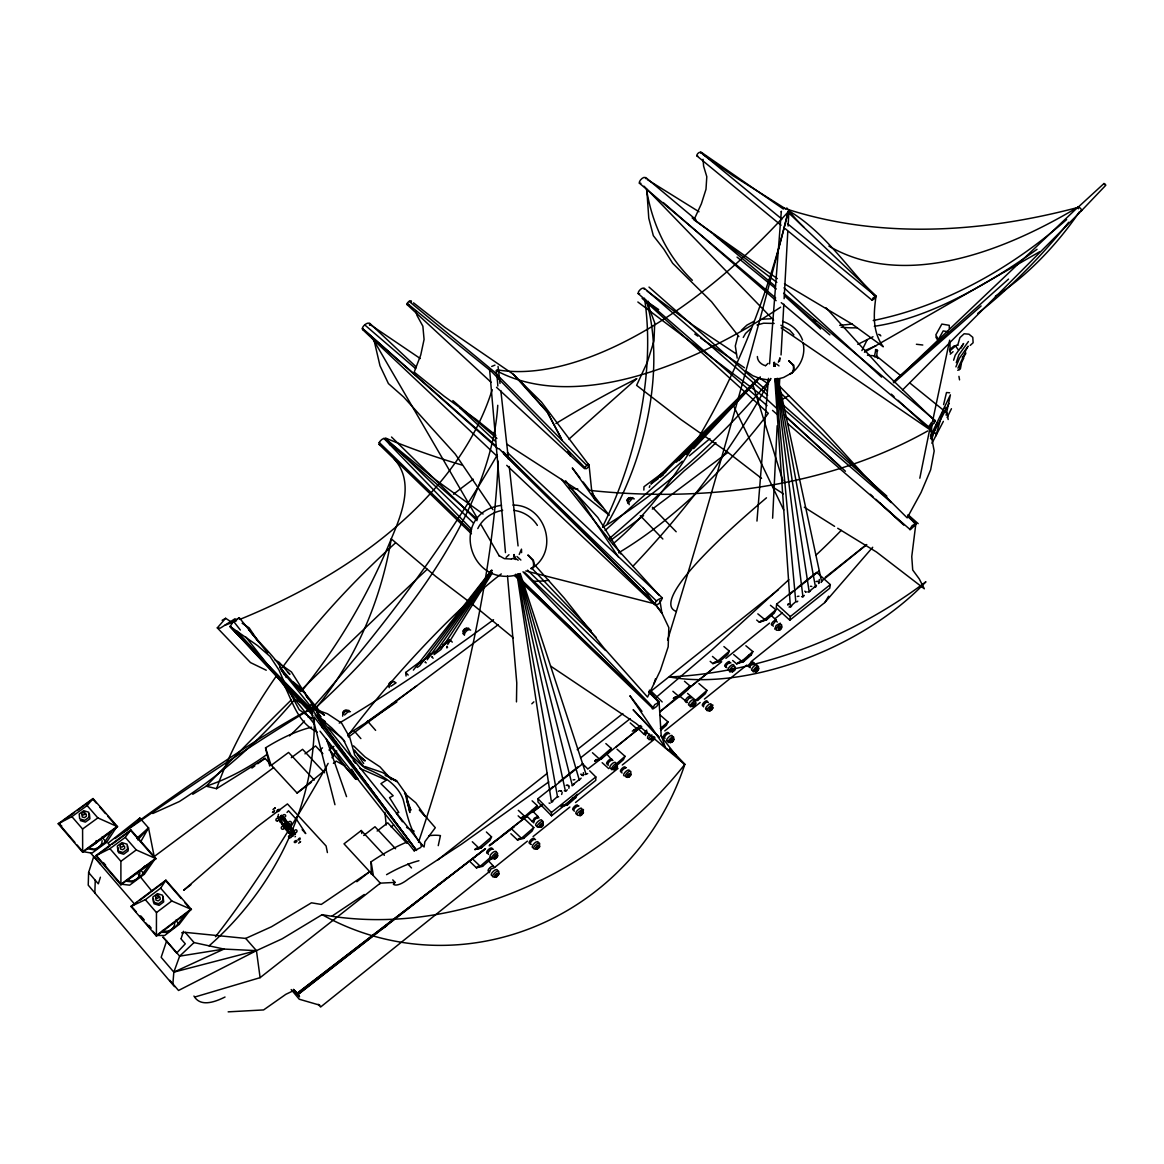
<?xml version="1.0" encoding="UTF-8"?>
<svg xmlns="http://www.w3.org/2000/svg" width="1164" height="1164" viewBox="0 0 1164 1164"><rect width="100%" height="100%" fill="white"/><g stroke="black" fill="none" stroke-linecap="round" stroke-linejoin="round"><path stroke-width="1.5" d="M156.398 936.089L156.471 912.561L145.34 899.685L130.935 906.436L156.398 936.089L191.42 909.433L165.885 880.173L130.935 906.436M583.004 775.762L581.724 774.467M288.352 832.871L289.37 832.886M581.142 778.178L579.046 780.317M564.307 790.822L566.01 790.996M589.668 770.801L595.822 776.955L595.793 780.331L551.518 815.789L538.015 802.025L537.899 798.679L553.147 786.558M283.521 827.051L284.54 827.066M516.467 701.892L516.772 682.933L507.519 576.136M100.511 864.11L93.804 856.326L88.609 872.505L88.231 885.149L174.513 986.636M94.837 892.89L95.259 880.275M643.852 490.073L643.983 486.727L667.059 469.558M931.738 425.326L931.316 435.991L934.183 450.934L930.647 469.805L921.059 492.488L907.192 517.878L863.339 474.228L823.094 429.967L779.065 385.706M285.355 825.683L286.315 827.022L285.427 825.596M446.874 647.97L446.7 647.053M433.139 658.227L431.873 656.991M369.599 325.207C370.487 319.765 360.898 326.153 362.557 329.514L497.479 456.608M343.089 714.07L344.471 711.728L347.207 710.651M777.159 425.748L772.62 518.184M779.254 387.627L779.749 378.547M781.044 354.947L783.823 304.124M784.129 298.682L787.795 231.505M788.101 226.063L788.988 209.724M346.712 710.666C346.072 708.425 341.43 712.383 342.885 713.852M385.924 439.483C384.717 436.034 378.125 441.607 379.1 444.415L471.449 533.81M781.277 211.979L781.335 211.237L769.564 363.866M768.444 378.344L756.964 521.065M392.719 681.9L390.187 683.574L389.402 685.669M172.839 984.395L173.829 972.129L179.649 956.153L194.039 942.578L223.968 949.067L256.444 950.639L282.139 938.824L322.137 914.657A344.85 281.484 -37.6 0 0 684.81 764.384L670.042 748.758M395.28 682.628C394.363 679.005 387.03 685.305 389.242 687.648M779.618 361.218L779.996 357.799L778.367 362.222M469.208 629.331C468.947 626.101 464.465 629.957 463.679 631.426M793.222 590.948L776.664 604.087L776.199 607.724L789.818 620.194L829.743 588.257L830.339 584.604L816.677 572.339L797.369 587.66M789.818 620.194L790.312 616.571L830.339 584.604M805.808 592.054L804.79 591.137M282.081 818.176L282.998 818.016L282.255 818.001M497.595 870.396C496.824 866.962 488.574 874.819 492.023 875.706M317.728 715.22L422.299 845.18L420.524 847.567L414.18 850.84L319.984 731.167M181.322 937.966L183.446 931.316M875.866 349.418L874.411 356.49M877.263 349.797L876.623 357.319L874.499 356.722M943.597 404.621L946.492 392.544L949.635 392.777M414.18 850.84L415.17 849.211M1078.461 208.763A2.532 0.888 45.2 0 1 1077.864 207.468L1104.01 183.49L1105.305 184.247L1105.771 185.28L1081.603 210.626L902.507 389.998M645.773 178.63C645.162 174.833 638.6 180.478 639.356 183.155L775.675 297.969M538.044 848.454C543.122 844.293 536.109 845.37 536.051 849.225C538.481 849.895 541.406 843.434 537.55 846.825M538.466 842.43C537.637 839.346 530.813 845.573 532.457 847.712M644.216 289.167C643.561 285.806 637.537 291.131 638.163 293.59L767.032 405.625M959.325 369.788L960.198 365.132M961.406 363.459L960.402 368.799L957.725 370.312M627.789 501C624.661 500.898 630.888 495.428 630.088 498.716M1103.923 183.563L1104.389 184.61M629.215 504.667L628.807 502.484L632.94 497.61L629.404 498.41L627.76 500.273L628.007 501.64M700.699 153.051C700.466 150.607 695.883 154.448 697.003 155.991L781.059 225.234M577.911 805.706C577.446 802.68 570.535 809.256 573.255 810.159M293.022 835.956L292.135 836.45L292.79 835.796M611.798 759.903L607.07 754.359M615.858 763.235C615.421 759.597 607.361 767.236 610.46 768.386M946.099 415.184L950.406 394.829L930.443 436.282M614.577 767.789C622.551 758.622 605.324 775.762 616.629 766.567M438.246 845.646L440.443 835.592A123.748 43.825 -43 0 0 428.818 835.737M625.534 767.614C625.184 764.544 618.36 771.019 620.95 771.994M629.549 770.903C629.142 767.367 621.256 774.846 624.239 775.981M562.212 792.349L561.659 794.474M568.847 788.304L569.196 786.224L567.901 785.482M652.262 739.547L652 738.282M672.443 736.376C672.195 732.302 663.335 741.672 667.845 741.162M686.163 702.096L688.972 698.284L691.532 697.803M694.399 700.524C694.224 696.319 685.247 705.748 689.757 705.34M708.381 702.605C708.076 699.724 702.387 705.02 703.536 706.868M711.32 704.787C711.189 700.684 702.401 709.924 706.766 709.516M330.241 749.703L331.129 746.313M735.241 667.045C732.141 662.156 724.634 678.772 734.28 668.572M742.443 660.366L742.559 661.428M753.195 662.723C753.021 658.737 744.989 668.427 749.907 666.434M757.197 665.852C757.211 661.705 748.481 670.799 752.686 670.537M773.347 626.174L772.372 625.184L776.315 620.194L771.339 615.596M777.276 622.085L776.33 621.096M781.742 625.592C781.859 621.27 772.969 630.452 777.174 630.321M957.71 345.213L959.922 337.662L964.141 333.762L968.986 334.199L972.784 337.327L973.133 342.74L970.223 345.402M935.754 436.005L943.742 408.666M818.612 583.528L818.758 582.422M810.522 590.643L809.009 592.214L807.743 591.879M667.569 640.098L676.357 611.464A446.205 19.512 -74.2 0 0 788.072 211.979A345.461 164.953 -49.8 0 1 497.013 369.759M801.618 596.565L802.782 597.176L804.309 595.371M788.508 603.738L788.29 604.654L788.741 603.665M100.395 877.205L98.314 883.84L88.609 872.505M653.935 683.806L655.507 678.758M931.811 439.075L937.049 422.561M953.622 360.2L955.251 355.136L963.588 343.526L961.1 348.08M956.284 362.673L958.83 354.904L968.419 341.532M180.842 938.693L185.294 943.829L176.652 953.069L162.873 937.035L166.612 940.978L161.156 957.317L173.829 972.129L256.444 950.639L260.11 977.658L195.465 996.835M877.758 350.728L876.492 351.135L875.444 349.869M574.216 783.954L572.121 785.846M583.368 772.678L583.484 775.049M342.9 712.863L344.457 710.869L346.363 710.578M411.445 302.029C412.056 298.639 406.163 302.582 407.138 304.662L491.179 382.359M951.439 408.709L947.089 417.541M463.636 631.179L463.738 632.416M737.758 336.512L735.313 345.941L737.19 358.134M965.669 352.081L957.899 368.115M492.023 849.269C492.954 845.137 484.937 851.364 486.916 853.343M497.552 854.405C498.483 848.076 486.246 861.666 493.769 858.319M584.75 467.521C586.656 472.86 593.014 458.252 584.75 467.521L491.834 371.811L407.225 303.455M495.544 876.186L495.428 877.001L496.679 876.667M498.73 872.607C499.967 866.918 488.4 877.991 494.191 876.943M498.483 873.437L495.457 876.565M537.666 817.87L537.913 816.444L531.992 810.377M541.697 821.42C543.093 816.197 532.617 824.869 536.473 825.989M542.948 823.69L539.485 826.978M543.152 822.904C544.563 817.113 532.952 828.055 538.626 827.226M539.587 844.598C540.94 839.52 530.639 848.09 534.436 849.138M233.629 621.474L239.304 617.749L233.731 621.561L240.351 630.03M581.607 809.751C583.062 804.659 572.921 813.054 576.544 814.203M614.403 768.255C612.468 771.747 619.277 766.8 616.993 766.028M486.377 831.998L491.557 836.901L489.869 840.495L481.139 848.018L474.868 849.56L476.629 848.032L481.139 848.018L474.868 849.56M616.993 765.403C617.88 758.681 605.92 773.725 614.185 768.56M616.964 767.338L616.993 766.378L615.567 767.032M532.108 800.832L537.273 805.634L535.6 809.169L489.68 845.297M524.498 818.889L533.781 827.56L532.123 831.052L523.713 838.356L517.413 839.899L510.851 833.73M575.685 797.791L577.315 794.328L565.253 804.819L560.99 806.637L567.435 804.95L575.685 797.791L572.484 797.966M605.847 743.578L611.246 748.379L609.587 751.871L601.352 759.001L594.717 760.907L596.39 759.466M630.641 774.933L630.684 774.002L629.302 774.657M617.036 749.194L625.024 756.309L623.38 759.743L616.658 765.577M960.707 364.419L963.865 357.77M283.23 818.743L282.401 818.539L283.056 818.932M659.988 714.929L667.991 721.898L666.361 725.303L661.094 729.886M684.49 681.26L689.917 685.887L688.259 689.335L680.329 696.218L673.447 698.385L675.047 696.989L680.329 696.218L678.292 695.956L672.879 691.285M698.895 683.574L706.926 690.412L705.297 693.788L697.542 700.553L695.563 700.306L687.531 693.424M723.906 646.558L729.348 651.113L727.689 654.546L719.876 661.312L712.863 663.626L710.171 661.356M732.651 660.497L736.637 663.844L743.621 661.574L751.246 654.939L752.861 651.578L745.862 645.773M770.423 605.295L775.908 609.747L774.249 613.166L766.581 619.801L759.408 622.289L756.702 620.063M673.549 738.471C675.149 732.243 663.407 744.756 670.013 742.152M695.519 702.634C696.77 695.854 684.81 710.564 692.755 705.762M861.898 350.553L867.253 339.626M707.028 702.212C708.396 698.065 700.99 703.813 702.474 705.864M729.406 663.102C731.123 658.053 721.52 666.696 725.739 666.608M709.88 709.88L709.793 710.855L711.088 710.244M732.083 670.871L732.229 672.094L733.975 670.799M734.702 669.984L735.386 668.223L731.152 671.352L732.651 668.762L734.935 668.034M756.469 669.998L755.451 672.137L757.924 670.537M758.346 668.165C760.019 660.89 747.957 675.455 755.582 670.944M758.244 668.514C754.985 674.509 753.297 668.747 758.331 667.903M758.39 669.664L757.997 668.776M781.364 626.901C778.047 633.012 776.403 627.003 781.451 626.247M781.51 628.065L781.131 627.105M955.819 346.363L958.554 350.175M931.942 443.309L943.364 421.383M930.502 438.668L949.038 403.515M965.538 350.8L968.07 346.188L959.631 357.945L955.891 366.878M937.922 340.368L943.175 330.925L948.005 331.725M140.582 841.979L148.526 827.91L139.869 818.059L107.976 843.202L110.202 845.791M743.258 337.444L745.542 333.486L751.289 328.073M819.325 579.497L818.889 582.538M285.122 827.124L285.311 825.902M791.709 605.847L790.967 606.72M787.708 605.018L788.654 603.679M463.607 630.059L463.723 631.499M463.941 630.684L462.836 633.536L463.898 634.249M751.158 661.618L824.81 602.53L828.593 596.244M519.231 554.428L521.472 549.146L521.603 552.609M567.232 789.745L566.402 790.72M477.793 528.587C482.493 518.838 492.125 512.131 502.688 510.298M447.776 644.419L492.328 572.877M494.569 857.577L494.671 858.886M495.806 875.779L495.064 877.336L497.13 876.332M498.323 875.095L498.716 873.858L497.872 873.96M540.343 825.96L539.921 827.226L541.158 826.92M542.788 825.349L543.035 823.996L541.536 824.723M537.142 847.246L536.328 848.702L537.608 848.585M539.179 845.835L535.964 848.658M649.905 485.708L649.294 487.367M579.817 814.713L581.869 812.821M580.385 814.16L579.614 815.731L581.127 815.106M581.127 813.33C589.551 803.742 571.931 814.989 578.654 815.411M582.728 813.578L582.989 812.254L581.563 812.952M116.851 826.658L82.804 851.626L91.956 853.139L106.535 842.416L116.851 826.658L107.714 816.197M145.34 899.685L160.647 888.161L165.885 880.173M628.429 777.057C636.388 765.345 622.114 774.467 626.334 777.174M654.503 737.409L653.892 738.252M654.794 737.278L652.553 739.606M491.79 572.615L440.952 649.512L434.056 654.663L491.499 572.121M693.147 705.297L692.667 706.592L694.151 706.082M695.083 703.594C689.073 707.319 695.825 707.567 695.403 703.493C691.489 709.836 690.863 702.707 695.519 702.94M671.162 741.192L670.697 742.443L672.181 741.919M735.255 669.446L734.353 670.406M962.832 357.872L965.756 353.463L962.322 357.712M710.855 708.672C718.639 698.4 700.815 712.499 708.92 710.491M756.12 670.42L755.742 671.803L758.331 670.028M758.128 670.071L758.957 668.485L757.633 668.965M142.794 868.926L144.831 866.001M96.525 855.715L121.027 884.174L129.67 885.164L144.351 874.193L155.292 858.625L130.732 830.543L112.21 844.176M231.17 621.954L225.641 618.302L217.304 627.876L250.478 662.578L266.25 670.231M427.203 659.784L492.139 570.491M95.812 855.686L109.94 848.643L125.275 837.338L130.848 829.888L156.02 858.668L120.91 884.844L95.812 855.686L130.848 829.888M491.834 570.287L419.782 665.648L417.207 667.438M185.192 914.366L176.622 925.584L167.631 932.437L161.636 932.306M156.514 935.405L164.59 935.536L179.227 924.361L190.692 909.39L156.514 935.405L152.964 931.273M344.573 715.002L347.789 712.048L350.422 711.641M413.351 670.115L491.455 570.244M390.828 686.28L396.109 682.788M379.668 883.985L380.308 883.156L395.076 882.399L392.748 879.882M628.022 498.818L627.221 500.316L627.963 500.68M272.943 809.547L275.344 807.816L274.457 808.369M497.552 874.237L498.221 873.393M614.752 767.833L613.792 769.971L616.949 767.687M630.626 775.282L629.229 776.737M671.497 740.784L670.362 742.763L672.588 741.555M672.981 741.148L673.781 739.489L672.297 740.013M733.698 669.387L734.353 668.572M709.909 709.531L710.797 708.541M710.477 709.065L709.327 711.058L711.495 709.894M711.888 709.487L712.703 707.814L711.262 708.309M781.451 628.429L780.564 629.433M757.109 669.489L757.764 668.689L756.847 669.606M58.2 823.763L71.892 816.633L87.14 805.575L93.018 798.548L117.564 826.702L82.673 852.281L58.2 823.763L93.018 798.548M662.331 597.918C649.192 601.744 657.485 610.882 662.331 597.918L507.402 452.505M797.776 601.162L796.86 601.992M587.689 773.594L584.983 774.584M944.499 406.964L945.386 408.637L946.638 407.982M824.81 602.53L872.709 547.255M137.774 839.899L148.526 827.91L154.201 856.559L273.598 767.614M287.028 812.414L288.512 810.799L297.024 820.082L305.739 833.584L302.145 829.641M693.642 448.62L760.339 377.165M395.076 882.399L393.388 884.218A18.988 6.824 -43.5 0 0 408.229 879.096L461.497 844.191L548.782 781.917M137.425 820.649L139.869 818.059M686.498 454.469L760.092 377.209M711.568 710.025L713.081 707.756L711.771 707.756M756.324 669.955L757.269 669.038M678.976 460.653L758.506 378.184M496.475 857.897C501.655 850.884 489.302 861.607 495.922 858.174M542.628 825.814L541.609 826.789M495.951 875.328L497.537 873.931M647.111 731.792L645.336 735.532M649.599 734.149L647.635 736.579L647.548 738.485M653.411 737.67L651.447 739.242M693.337 704.831L695.941 703.158L694.632 705.85M628.793 774.904L627.352 777.421L628.807 776.839M672.661 741.686L674.116 739.169L671.89 740.377M494.729 857.126L495.777 856.122M464.349 630.175L467.433 629.011M676.342 462.166L758.39 378.271L650.938 484.035L658.388 478.491M659.973 477.225L752.73 384.164L782.965 480.994M284.976 827.197L286.271 826.804M288.672 824.65L288.061 824.81M792.146 372.655C801.065 365.743 805.866 353.711 802.985 342.667M287.872 830.412L288.497 831.052M765.65 365.656L768.022 363.401M531.817 703.813L533.854 701.863M655.274 698.124L711.568 650.21L788.857 579.701M281.732 822.308L282.285 822.992M894.112 381.865L1077.908 207.192A2.532 0.888 45.2 0 1 1080.847 208.807A2.532 0.888 45.2 0 1 1080.759 210.699M532.966 567.61C559.52 549.67 545.014 504.667 512.946 505.089M506.093 557.411L508.974 554.719M741.352 330.314L746.866 325.149L753.937 321.351M682.351 461.191L605.091 530.493M552.842 801.501L551.314 802.447M893.225 381.952L1008.548 279.084M136.712 838.429L148.526 827.91M295.016 836.829L295.452 836.509M709.953 438.61L689.394 455.779M893.836 382.825L981.106 305.972M581.563 814.989L583.499 812.603L582.567 812.094M949.417 349.957L954.058 345.883L955.164 346.072M949.926 350.888L956.517 345.097L957.783 345.301M950.202 354.205L953.069 351.688M651.898 734.862C650.603 735.488 646.66 740.45 650.123 739.678M652.538 736.245L650.56 739.256M496.562 874.921L499.065 873.524L497.144 876.521M653.484 738.66L651.2 739.882L653.688 736.492M646.762 730.119L644.056 733.466L645.249 734.295M695.563 700.306L706.926 690.412M752.861 651.578L741.715 661.283L736.637 663.844M292.746 832.187L292.702 832.769M533.781 827.56L521.457 838.255L517.413 839.899L519.115 838.429M615.843 764.282L625.024 756.309M660.279 728.606L667.991 721.898M611.246 748.379L599.198 758.797L594.717 760.907M760.965 620.95L759.408 622.289L764.675 619.466L775.908 609.747M478.113 866.263L476.367 867.777L470.125 861.767M640.913 725.463L632.314 731.138L639.065 729.101L641.757 726.773M490.306 857.548L480.223 866.263L476.367 867.777L482.551 866.336L491.164 858.886M729.348 651.113L717.912 661.007L712.863 663.626M689.917 685.887L678.292 695.956L673.447 698.385M537.273 805.634L524.789 816.401L520.672 818.205L518.14 815.833M491.557 836.901L478.768 847.916L472.308 841.747M274.078 811.963L272.449 812.443L274.573 810.45M628.313 498.265L630.582 497.494M630.073 498.207L627.425 501.204L627.832 503.401M464.742 628.662L462.879 631.034L463.912 631.732M192.744 794.284L206.173 786.195L216.548 788.683L265.014 758.346L297.082 793.048L326.4 769.084M333.384 763.38L336.178 761.096L344.951 765.897M713.881 667.743L687.793 689.088L721.68 661.763M630.146 718.697L580.53 757.895M616.265 746.895L638.73 728.751L607.695 753.559M659.799 711.742L680.402 695.766M725.899 658.358L769.549 623.104M775.18 618.564L782.223 612.875M823.05 579.905L866.685 544.65M659.944 711.786L679.165 695.388M489.142 871.807L320.609 1007.02L318.223 1004.314M494.816 867.267L527.379 841.136M533.054 836.581L569.88 807.045M575.54 802.505L618.026 768.415M622.274 765.01L654.852 738.878M664.76 730.919L700.175 702.518M704.424 699.098L746.91 665.022M551.518 815.789L551.445 812.472L595.822 776.955M649.745 692.158L778.396 589.668M558.691 782.15L578.101 766.727M485.519 848.847L297.067 993.416L293.415 989.356L297.955 994.507L429.909 891.449M438.45 884.669L441.287 882.399M444.139 880.144L446.976 877.889M825.247 577.329L866.496 544.548M819.281 570.884L789.527 594.498M582.64 763.831L549.626 790.08M299.832 842.299L300.632 841.63L298.639 843.202M437.46 860.181L547.269 773.332M577.213 749.66L622.842 713.561M260.11 977.658L380.308 883.156L344.006 843.842L361.277 830.514L384.367 855.322M356.824 881.73L369.701 871.661L321.279 904.428L311.457 902.813L271.43 926.777L245.706 938.417L185.178 932.349L181.671 932.83M466.298 863.543L297.955 994.507L298.784 995.642L293.983 990.273L298.784 995.642M469.165 861.331L483.438 850.215M489.156 845.777L497.726 839.113M500.578 836.887L526.288 816.881M532.006 812.443L542.002 804.673M587.704 769.113L601.992 758.011M391.119 826.876L393.592 824.956M363.706 835.476L374.983 826.746L395.571 848.76M377.151 831.038L387.757 822.832L407.065 843.391M297.067 993.416L485.373 848.614M532.806 812.137L542.861 804.411M489.826 845.544L514.284 826.775M289.923 826.906L290.491 828.128M190.881 884.8L183.665 890.242L257.026 826.876L287.45 803.917L326.095 845.995L327.404 852.572M156.471 912.561L171.777 900.98L191.42 909.433M131.663 906.465L137.352 902.187M140.189 900.063L165.768 880.828L181.191 898.506M297.082 793.048L311.443 782.223M328.961 750.023L333.893 746.328M348.473 737.016L498.207 624.69M610.154 540.707L643.59 515.623M652.32 509.09L727.922 452.374M654.59 480.456L665.793 472.089M304.997 753.85L315.56 745.949L322.865 753.719M319.62 749.994L322.501 747.855M271.387 765.228L288.585 752.439L314.309 780.069M660.948 476.6L663.495 474.694M121.027 884.174L155.292 858.625M291.32 757.677L302.567 749.31L324.538 772.794M406.076 676.008L405.654 672.472L421.295 660.803M428.41 655.507L431.262 653.382M442.64 644.9L449.741 639.603L452.272 642.135M450.337 640.316L417.512 664.789M278.283 814.582L278.502 814.407M251.919 768.051L254.829 765.897M257.739 763.73L265.014 758.346M120.91 884.844L120.896 861.316L136.261 849.938L156.02 858.668M97.951 854.667L109.358 846.272M94.502 844.046L96.394 842.649L96.19 840.612M628.72 777.116L631.15 774.366L630.277 773.813M495.006 876.463L495.879 875.823M535.92 848.411L536.779 847.785M581.563 814.8L580.56 815.658M82.673 852.281L82.586 829.015L97.849 817.899L117.564 826.702M493.536 619.728C443.731 656.525 392.428 691.343 339.248 723.106M347.701 734.426L365.772 722.815L416.785 685.771M74.845 842.343L58.913 823.792L61.75 821.74M64.573 819.689L74.481 812.516M77.319 810.464L92.887 799.188L96.306 803.116M733.567 671.162L732.127 671.628L734.731 668.325M650.88 739.256L651.694 738.66M780.098 629.637L778.716 630.073L781.946 626.698L780.069 629.855L778.396 630.379L780.884 627.018M382.039 929.09L387.248 925.336M217.304 627.876L220.287 628.153L235.143 618.666L230.108 626.508L313.029 715.715M364.274 894.505L331.9 916.17M491.703 366.442L494.947 365.147M288.119 830.732L288.614 831.445M282.299 822.424L282.517 823.312M284.889 820.998L285.617 820.46M780.957 400.11L788.828 395.6M864.459 352.226L1039.365 251.933M494.86 859.076L497.61 855.846L496.242 855.991M627.614 776.752C634.38 772.46 626.247 772.736 627.221 776.897M222.135 620.296L225.641 618.302M709.516 710.462C715.511 706.897 709.371 705.602 708.861 710.593M511.476 559.157L512.771 558.429L515.667 559.477M791.84 372.946L783.576 377.471L776.097 379.508M558.473 791.389C559.287 789.658 562.692 791.753 560.946 791.113M790.618 606.968L789.003 607.055M857.795 344.369L873 336.745M465.178 628.604L466.517 627.993M225.03 997.024C215.791 1001.564 200.645 1007.762 193.937 996.035M173.829 972.129L223.968 949.067L179.649 956.153L166.612 940.978M864.75 350.713L876.128 345.635M408.928 304.502L407.138 304.662M152.775 813.505L179.314 801.559A587.616 494.947 -88.6 0 0 293.415 701.034M322.617 728.358L315.444 707.872L312.49 707.377L310.861 710.171L334.956 804.717M489.36 871.254C485.243 872.025 491.761 864.459 493.623 866.438M530.304 843.289C526.346 843.958 532.748 836.538 534.523 838.546M531.351 844.38C527.394 845.049 533.796 837.629 535.571 839.622M482.114 846.868L480.528 846.679M533.752 821.595L532.37 821.711L526.463 815.644M558.633 796.773L557.425 796.831M573.066 779.938L574.812 779.647M566.155 785.438C567.174 784.114 569.574 786.515 567.93 785.54M816.08 581.52L817.725 581.258L819.107 582.873M821.071 582.451L822.628 580.254M797.311 596.463L798.97 596.186M607.695 764.151C604.131 764.442 609.703 758.055 611.813 759.059M601.773 758.273L600.493 758.317M686.338 701.456L679.223 695.752M687.4 702.474L686.222 702.459M697.542 700.102L696.392 700.088M750.358 667.758C747.332 667.743 752.439 661.865 754.359 662.84M729.173 670.449C725.259 670.639 732.345 662.505 733.931 665.081M726.802 667.612C723.426 667.772 729.552 660.745 730.919 662.971M719.788 661.021L718.61 660.599M285.486 821.362L285.617 821.318A6.518 1.353 53 0 1 287.537 823.646M772.27 625.184C769.317 624.981 774.133 619.728 776.112 619.99M420.917 845.224L422.299 845.18M291.218 828.186L290.403 828.666M291.073 827.968L290.942 828.972L290.738 827.764M501.48 505.336C450.192 512.32 467.04 585.303 514.75 575.409M391.875 681.638L389.809 683.021L389.358 684.854M757.022 324.989L763.628 323.214L774.162 323.432M639.633 293.677L638.163 293.59M520.672 818.205L527.074 816.531L524.789 816.401L518.329 810.362M1077.864 207.468C982.285 232.756 878.878 239.653 783.867 208.138M640.913 183.345L639.356 183.155M697.731 155.947L697.003 155.991M632.954 498.643L634.307 498.876M762.362 620.659L766.581 619.801L764.675 619.466L757.837 613.865M748.51 655.419L751.246 654.939M714.449 662.258L719.876 661.312L717.912 661.007L712.47 656.438M580.661 774.176L582.276 775.049L581.753 774.526M738.18 662.491L743.621 661.574L741.715 661.283L733.669 654.546M810.45 586.278L811.817 586.409M633.943 729.726L637.363 729.319M490.742 857.548C487.614 856.457 494.38 849.72 496.475 851.611M488.473 854.405C485.766 853.474 491.615 847.639 493.434 849.284M228.159 1011.851L263.602 1009.93L285.864 994.303L294.07 990.389L296.122 992.354L293.721 989.647M580.385 815.469C585.71 810.653 579.687 809.722 579.512 815.178M574.303 811.221C572.077 810.057 576.878 805.43 578.959 805.954M510.952 559.026L504.318 558.647L498.861 555.534M562.663 805.197L567.435 804.95L565.253 804.819M762.071 319.183L770.728 318.776M622.013 773.027C619.932 771.732 624.37 767.818 626.363 767.658M608.19 765.403C605.877 764.297 611.347 758.739 612.962 760.456M522.403 816.706L527.074 816.531M560.932 791.04L561.557 791.113M664.979 738.485C662.869 737.35 668.121 731.981 669.62 733.669M663.931 737.467C661.821 736.317 667.059 730.963 668.558 732.651M380.162 444.633L379.1 444.415M389.416 685.203C387.394 684.345 391.119 680.736 392.734 681.449M482.551 866.336L480.223 866.263L472.584 858.93M310.861 710.171L313.814 710.666L315.444 707.872M523.713 838.356L521.457 838.255L512.189 829.525M785.264 228.697L872.127 300.254L875.284 298.057L875.794 296.296L787.461 223.663M875.794 296.296L873.073 297.955L872.127 300.254M363.706 329.819L362.557 329.514M867.442 355.253L874.644 355.849M601.352 759.001L599.198 758.797L592.461 752.744M550.019 803.335L549.059 803.044M639.065 729.101L636.97 728.882L630.219 722.931M916.403 344.268L922.79 345.01M768.124 379.901L760.194 378.62L752.875 375.754L746.648 371.505M513.833 510.399C523.451 511.418 532.21 517.296 537.375 525.401M525.793 570.942L654.881 603.854L503.27 451.719M805.634 591.734L806.07 591.967M878.631 334.374L879.678 334.752M83.997 813.403L86.209 814.072L86.412 816.197L84.434 817.637L82.237 816.968L82.018 814.844M80.331 820.562L85.365 822.104L89.904 818.801L89.41 813.971M157.737 896.469L159.992 897.153L160.239 899.35L158.246 900.863L156.005 900.165L155.743 897.968M364.783 766.479L382.592 772.532L396.953 781.597L390.915 778.527M523.465 584.168L653.179 708.847L656.642 706.461L659.29 702.59L648.697 692.144M930.138 431.189L936.976 433.663M659.159 702.241L654.779 704.584L652.247 708.818M319.882 1005.216L299.25 999.221L291.189 989.546M782.528 321.366C791.549 324.247 799.29 331.143 802.534 340.106M780.899 325.236L789.687 330.198L793.892 334.883M765.476 365.714C761.314 364.594 757.342 361.131 757.357 356.533M494.671 876.783L495.326 874.659L498.439 872.869M489.317 872.651L490.917 868.999L494.671 867.544M359.749 768.342L386.419 780.113L380.904 783.678L393.185 795.754L389.547 797.631L398.83 812.487L396.357 813.287L402.468 821.769M385.197 775.399L396.531 780.593L406.047 793.979L409.859 812.545L405.145 793.382L410.834 810.231L406.789 801.108M539.354 844.817L536.822 846.053L535.411 848.585M311.094 718.203L307.965 716.675L310.963 718.552M406.542 827.429L414.151 831.169M533.738 822.948C532.632 820.926 537.186 816.517 539.077 817.87M542.919 823.108L540.358 824.33L538.932 826.906M537.913 816.444L534.349 818.132L532.37 821.711M816.459 585.172L815.964 586.816L814.116 587.296M425.267 662.36L426.228 662.883M274.835 659.799L279.258 662.374L289.909 674.349L287.493 671.992M784.478 283.827L852.223 324.189L883.272 346.785C872.447 331.987 873.495 314.484 875.881 297.096C847.334 267.836 824.476 231.898 788.625 210.713M834.603 526.361L804.324 507.257M837.702 528.252L876.463 551.998L924.332 588.795L919.313 579.003L912.707 569.982L911.761 556.567L915.864 523.654L907.629 516.51M785.584 208.822L733.073 175.779L702.605 154.186M647.3 179.576L699.011 211.761M772.94 487.149L783.401 493.856M314.542 708.789L324.509 715.205L310.846 704.395M242.141 623.264L249.154 627.862L258.583 641.859L248.601 629.273C260.896 645.685 277.992 658.184 286.213 677.564M736.434 354.016L693.526 325.571L647.097 291.029M787.591 423.507L910.306 529.707L915.704 524.571L907.556 515.055M506.951 444.226L577.373 489.709L609.223 515.274L591.85 493.216M515.216 558.211L518.169 560.19M915.864 523.654L912.198 525.59L909.608 529.591M369.876 324.407L420.277 358.541M658.664 309.566L642.106 298.333L768.313 413.293A271.503 110.056 -51 0 1 618.564 552.813M694.792 334.083L697.803 336.12M700.801 338.157L744.451 367.78M759.495 377.98L768.531 384.105M602.719 507.271L594.979 499.807L591.559 489.404L589.086 465.265L541.493 402.104L513.309 374.27L444.721 327.273L413.511 302.829M781.16 327.913L930.065 429.778L898.026 400.285M701.15 152.178L783.372 209.04M550.514 666.026L636.097 723.455L684.81 764.384A258.728 249.343 -65.4 0 1 322.137 914.657M279.215 663.465L291.48 671.963L308.766 699.375L305.754 695.286M311.559 718.363L299.264 709.764L291.422 695.243M325.353 721.622L318.587 716.777L331.769 727.98L343.7 740.348L351.106 755.509L363.139 766.639M483.06 514.022L435.903 480.063L388.732 441.578L389.736 444.764M777.334 278.618L693.977 219.836L701.354 203.846L705.995 189.281L706.795 176.681L703.609 166.132L703.041 159.293M641.99 711.408L629.899 695.737L665.401 747.695L676.066 755.582L684.81 764.384M637.857 302L765.956 398.495L776.65 408.317M692.129 217.944L776.854 282.372M468.074 600.973L435.627 576.326L391.279 538.859C401.653 514.299 414.908 482.071 394.232 459.067M472.308 604.174L513.382 637.887M58.913 823.792L61.765 825.974M776.504 363.983L778.992 365.903M761.591 478.389L727.515 452.112L680.46 419.215L636.606 385.357L647.402 362.004L654.008 340.877L654.721 322.894L649.236 308.14L648.377 301.301M328.335 727.355L341.372 737.452L344.806 741.614M781.248 302.655L928.959 427.028L934.168 423.187L935.347 420.597L783.59 293.226M293.372 682.046L302.364 689.234L316.011 710.084M935.347 420.597L931.476 422.503L928.712 426.824M495.791 435.249L476.28 419.535L444.124 396.211L414.209 372.116L420.757 354.962L424.074 339.452L422.867 326.211L416.93 315.328L415.65 310.643M901.416 376.19L876.434 355.995L877.758 358.556M909.739 382.927L947.19 413.22L948.165 419.535M737.045 257.113L776.199 289.021M358.41 755.436L365.176 760.936L354.496 751.115M285.82 820.867L285.908 820.94A6.518 1.353 53 0 1 288.032 823.283M700.524 152.193L781.844 219.05M409.131 301.36L493.987 371.578L586.758 465.324M404.519 793.339L415.868 802.811L425.195 816.342L419.287 809.984M645.773 177.525L695.883 219.603M713.983 234.793L775.239 286.213M364.769 324.931L415.694 368.682M452.854 400.605L496.897 438.45M829.874 334.897L784.594 295.845L820.62 329.019M788.785 360.913L793.63 365.103M477.269 519.246L383.887 438.392L471.595 529.3M644.216 288.192L767.687 395.222M784.158 409.481L891.158 502.251M317.35 732.112C296.878 722.422 292.484 700.35 282.75 682.308M663.276 202.536L776.126 300.69M772.518 410.397L778.003 415.17M649.003 287.086L767.265 391.031M782.223 404.17L886.895 496.17M908.648 515.274L918.163 523.64M496.213 446.205L362.353 328.379L498.032 448.78M516.976 556.552L520.875 560.029M602.152 762.682L608.728 768.604M527.947 555.243L533.301 560.073A21.563 8.395 46.7 0 1 531.191 568.556M784.041 287.828L881.599 377.136M776.664 604.087L790.312 616.571M784.405 415.112L845.428 471.26M875.939 499.327L903.802 524.964L879.708 502.863M784.682 415.679L839.564 466.022M870.337 494.264L873.015 496.722M891.362 394.145L894.025 396.604M496.519 387.306L584.561 468.699M369.686 323.257L416.028 366.762M459.736 407.778L495.486 441.331M506.733 465.338L654.881 604.887L642.935 587.544M787.853 212.139L876.376 296.209M353.507 745.833L365.176 757.066L379.973 766.858L391.468 779.662M656.671 601.206L498.919 448.577L654.881 603.854L503.459 453.596M385.75 438.464L473.399 523.014M524.426 572.237L605.527 650.487M379.158 442.407L471.376 531.584M515.696 574.579L648.61 703.158M932.015 418.225L885.717 373.28L825.989 307.733M515.579 574.318L652.611 706.955L523 571.815M514.372 575.351L518.271 579.134M638.09 728.533L644.012 734.324M391.526 437.024L477.007 520.686M527.51 570.113L596.143 637.305M650.531 690.543L662.185 701.95M880.144 335.087L880.828 335.887M780.36 392.544L891.188 502.601M582.262 763.424L587.194 768.342M774.7 629.113L776.155 625.49L780.404 623.191M537.899 798.679L551.445 812.472M405.654 672.472L408.186 675.047M422.256 812.676L435.307 827.706L424.889 841.703L424.074 846.985C410.761 834.559 407.502 816.27 403.151 799.406C396.735 782.615 380.279 774.424 364.681 767.891L354.685 754.912L349.797 737.525L341.59 723.091L327.506 713.794L310.017 707.392L294.565 699.229L285.689 685.465L278.938 669.955L269.961 656.365L257.608 645.627L230.108 626.508L312.534 713.008M652.378 507.271L676.182 531.773M644.041 186.211L773.609 320.115M640.302 515.71L662.854 539.019M311.326 710.942L230.108 626.508L313.189 710.913L416.465 850.404L314.265 717.053A280.393 247.175 -46.9 0 1 209.083 945.837M488.822 861.229L493.492 866.132M531.337 567.697L591.327 630.859M648.814 691.372L658.824 701.907M658.97 737.045L633.129 709.705L658.897 737.234M330.212 750.853L344.762 766.29M669.94 749.034L676.066 755.582L660.672 735.633M407.822 864.008L411.503 867.951M292.993 682.701L301.112 691.416L279.68 667.219L284.147 674.553M788.945 360.767L793.266 365.452A18.988 8.745 54.2 0 1 790.021 373.92M326.851 740.362L345.286 766.901L356.853 779.458L351.179 769.419M236.772 631.004L312.723 713.648M568.454 485.301L597.83 517.529L620.688 553.904M561.543 479.393L612.73 544.068L659.042 595.153M513.309 374.27L547.313 412.1L560.83 437.591M534.509 564.686L564.162 598.005L603.81 647.868L647.548 697.091L660.381 670.391L668.18 646.806L668.834 627.629L661.909 613.035L655.521 604.262M293.561 990.084L299.541 996.821L293.706 989.982M367.504 721.098L375.637 730.366M245.706 938.417L256.444 950.639L178.529 990.477L169.871 980.321M521.85 383.014L547.313 412.1L562.299 440.443M353.914 730.628L360.884 738.602M184.756 902.595L188.306 906.669M99.74 807.03L105.444 813.578M125.275 837.338L136.261 849.938M528.136 555.068L532.865 560.495A21.476 7.246 54 0 1 531.031 568.687M160.647 888.161L171.777 900.98M87.14 805.575L97.849 817.899M140.829 870.148L144.351 874.193M137.207 872.898L151.611 890.809M175.677 920.258L179.227 924.361M185.178 932.349L194.039 942.578M101.966 837.134L106.535 842.416M109.94 848.643L120.896 861.316M71.892 816.633L82.586 829.015M103.407 862.568L105.662 865.187M286.257 826.716C292.062 832.886 283.71 819.427 284.845 824.636M90.545 852.921L134.427 903.948M140.844 915.995L144.278 919.982M148.846 925.307L151.131 927.955M132.841 907.847L136.392 911.979M139.942 916.112L143.492 920.244M145.864 923.008L150.593 928.508M77.115 845.006L81.669 850.302M319.722 711.146L299.861 687.124M345.286 766.901L355.617 779.24M239.304 617.749L267.72 653.062M281.353 670.013L310.919 706.752M353.201 760.485L355.34 763.162M316.448 711.466L320.915 717.111L317.976 712.892M245.968 637.144L314.367 724.052M738.849 336.556L711.582 301.782L672.647 263.268L663.873 249.227L653.324 235.666L648.784 218.25L646.777 189.456M655.317 604.64L661.909 613.035L659.901 600.522M579.89 477.764L572.281 467.928L594.979 499.807M583.149 481.983L589.668 490.408M565.631 480.79L584.27 505.38L618.2 556.799M315.08 714.841L416.465 850.404L318.529 719.119M649.454 690.136L659.159 703.143L661.137 734.819L665.401 747.695M299.745 687.095L303.746 692.551M492.925 509.643L455.284 454.12L403.675 397.055L388.412 383.582L379.973 365.7L373.979 339.946M354.467 750.009L363.692 763.526M284.933 821.115L286.024 821.275M351.615 769.433L358.308 779.473M372.058 337.444L477.575 518.722M481.212 524.979L499.414 556.232M937.602 338.098L935.798 334.956L941.851 324.072L949.257 325.323L949.344 328.728M935.841 336.993L938.431 341.488M568.134 451.457L570.636 456.186L568.178 451.53M432.164 656.758L432.324 657.063M425.224 661.923L425.384 662.243M733.567 405.843L783.736 509.992M342.638 716.122C342.056 713.314 346.814 708.745 349.258 710.622M447.049 646.238L447.543 647.475M326.211 738.602L346.552 796.642M464.363 635.326C463.927 632.678 468.452 628.051 470.649 630.088M520.221 573.445L586.045 774.191M311.53 727.224A120.43 49.223 -42.2 0 0 265.538 747.855L271.139 765.461M519.581 573.75L579.177 779.676L572.237 785.205L518.911 573.91M265.538 747.855L269.684 766.058M498.047 366.427L500.025 383.436M518.271 574.056L565.326 790.72M774.467 362.455L775.224 365.976M777.887 378.344L821.58 581.52M774.307 362.484L774.962 366.034M777.232 378.46L815.382 586.452L809.126 591.428L776.606 378.576M514.677 558.138L514.037 554.573L514.575 558.167M517.543 574.143L557.483 796.613L551.401 801.836L517.02 574.347M958.932 376.336L959.543 379.871M361.277 830.514L361.786 833.54M685.159 701.441C685.189 699.331 688.724 695.286 690.47 696.785M407.676 841.761A123.748 43.825 -43 0 0 371.098 861.811L373.324 875.357M774.7 366.078L774.147 362.513L774.438 366.165M775.995 378.751L802.898 596.39M163.106 896.891L163.702 901.911L159.148 905.359L154.012 903.759L153.415 898.739M500.826 390.653L508.45 459.271M509.25 466.488L518.067 545.931M127.662 845.922L128.2 850.855L123.646 854.231L118.524 852.674L117.986 847.727M124.475 846.083L124.723 848.25L122.715 849.72L120.489 849.036L120.241 846.883M384.891 812.414L386.23 825.014M773.827 362.586L774.162 366.209M775.326 378.882L795.798 601.701L790.341 606.4L774.817 378.897M489.608 369.774L505.467 552.594M773.696 362.586L773.944 366.209M949.897 342.245L950.159 352.488M371.098 861.811L371.243 874.251M608.859 538.99A1687.145 1164.888 -57.8 0 0 684.301 470.751A248.296 107.321 -49 0 0 715.976 442.684M396.88 701.892A1703.994 1206.792 -56.5 0 1 365.772 722.815M124.039 831.809A216.65 16.631 -35.7 0 1 311.064 708.672A485.373 44.392 -36.1 0 0 114.96 838.604M841.266 530.333A255.745 94.779 -48.8 0 1 816.022 555.068M302.524 690.048A587.616 494.947 -88.6 0 0 391.279 538.859A296.122 226.325 -80.4 0 1 316.317 707.581M304.517 720.996A296.122 226.325 -80.4 0 1 289.501 735.91M266.745 754.592A296.122 226.325 -80.4 0 1 206.173 786.195A801.734 63.103 -41.5 0 1 291.247 699.942M301.491 689.83A801.734 63.103 -41.5 0 1 427.203 569.254M568.949 439.134A801.734 63.103 -41.5 0 1 636.824 378.62A575.234 294.303 -30.9 0 0 555.883 423.551M216.548 788.683A575.234 294.303 -30.9 0 1 276.29 676.124M282.474 667.394A575.234 294.303 -30.9 0 1 395.382 543.006M453.509 494.22A575.234 294.303 -30.9 0 1 473.282 479.19M1079.304 211.964A128.258 47.622 -50.3 0 1 995.351 296.238M1068.697 222.28A240.09 88.726 -52 0 1 977.702 313.436M646.253 300.239A204.791 117.71 -70.2 0 1 607.23 523.8M644.507 298.202A265.843 154.943 -69.7 0 1 602.559 526.885M332.016 757.749A170.017 25.186 -48.2 0 1 336.745 750.94M347.687 735.852A170.017 25.186 -48.2 0 1 501.291 573.925M548.753 580.269A271.503 110.056 -51 0 1 534.101 581.273M788.072 211.979A351.834 143.245 -71.5 0 1 612.73 544.068M780.637 307.18A523.32 242.578 -50.6 0 1 496.14 370.516A392.792 192.642 -40.9 0 1 497.814 386.041M497.756 405.29A392.792 192.642 -40.9 0 1 311.996 711M676.357 611.464A456.259 55.261 -33.6 0 1 766.479 497.814M927.766 430.913A531.148 380.555 15.8 0 1 590.177 490.437M577.81 489.026A531.148 380.555 15.8 0 1 568.992 487.876M462.108 465.076A531.148 380.555 15.8 0 1 385.706 438.13M1037.037 249.3A548.215 197.895 -52.7 0 1 874.309 326.284M856.806 327.797A548.215 197.895 -52.7 0 1 841.077 327.2M816.386 321.089A548.215 197.895 -52.7 0 1 813.389 319.78M1077.908 207.192A957.885 356.955 -60.5 0 1 828.899 246.084M803.815 227.14A957.885 356.955 -60.5 0 1 786.806 207.934M949.679 340.164A289.065 0.858 -78.2 0 1 932.684 420.684M932 423.9A289.065 0.858 -78.2 0 1 930.4 431.466M919.822 478.215A289.065 0.858 -78.2 0 1 930.298 426.65M492.197 389.678A571.873 341.285 -2 0 1 239.857 619.394M236.539 620.732A571.873 341.285 -2 0 1 224.827 625.315M497.29 454.935A1347.199 842.751 -30.6 0 1 313.116 707.13M498.119 461.104A413.147 92.844 -73.9 0 1 418.473 842.299M770.743 378.46A443.382 194.664 -45.2 0 1 632.692 566.49M328.146 763.38A173.174 17.475 -58 0 1 215.456 936.714M1066.631 219.56A331.609 220.709 -43.6 0 1 873.233 320.522M852.194 323.985A331.609 220.709 -43.6 0 1 839.681 325.294M692.347 280.306A331.609 220.709 -43.6 0 1 646.427 188.961M770.786 378.882A350.248 153.604 -49.5 0 1 602.894 527.277M174.644 922.47A8.119 7.1 -25.1 0 1 170.933 929.745A8.119 7.1 -25.1 0 1 162.465 930.487M102.068 840.583A7.988 6.809 -23.6 0 1 98.285 847.581A7.988 6.809 -23.6 0 1 89.963 848.28M139.796 872.316A8.09 6.969 -23.9 0 1 136.028 879.475A8.09 6.969 -23.9 0 1 127.589 880.188M283.9 826.935A1.484 1.47 -78.2 0 1 283.143 829.248A1.484 1.47 -78.2 0 1 281.252 827.75A1.484 1.47 -78.2 0 1 283.303 826.469M290.229 835.272A1.499 1.251 -20.8 0 1 291.393 836.901A1.499 1.251 -20.8 0 1 289.123 837.658A1.499 1.251 -20.8 0 1 289.138 835.621M278.298 809.533A1.528 0.858 -29.1 0 1 279.651 810.289A1.528 0.858 -29.1 0 1 277.454 811.483A1.528 0.858 -29.1 0 1 277.599 809.911M289.589 824.767A11.058 2.299 53 0 1 292.731 834.093M280.684 816.401A11.058 2.299 53 0 1 287.828 822.468M289.065 824.636A6.518 1.353 53 0 1 291.335 828.462M291.626 833.002A8.861 1.833 53 0 1 284.511 826.294A8.861 1.833 53 0 1 281.295 818.685M281.964 818.816A8.861 1.833 53 0 1 282.954 819.412M284.176 820.46A8.861 1.833 53 0 1 289.705 827.269M290.753 829.044A8.861 1.833 53 0 1 291.509 830.601M386.564 874.659A116.109 40.522 -43 0 1 418.938 860.72M793.586 365.074A18.959 9.647 46.4 0 1 790.152 373.804M277.629 816.633L278.429 816.022L277.658 816.546M288.308 823.792L289.298 824.068L288.337 823.661M292.077 829.306L293.022 829.292L292.077 829.306M279.986 821.653L280.553 822.162A11.058 2.299 53 0 1 284.947 821.26A11.058 2.299 53 0 1 292.47 835.097A11.058 2.299 53 0 1 280.67 822.162L280.684 821.246L279.986 821.653M493.143 857.926C497.712 859.818 498.861 849.662 493.143 857.926M280.684 815.775L281.63 815.44L280.684 815.775M539.558 826.964C543.544 828.724 545.523 818.961 539.558 826.964M294.623 834.675L295.409 834.166L294.681 834.573M298.275 839.52C300.137 842.081 301.432 835.01 298.275 839.52M669.766 741.555C673.301 743.811 675.411 733.655 669.766 741.555M284.54 819.165L285.544 819.325L284.54 819.165M111.511 831.605L103.8 843.405L94.851 849.996L88.042 848.818L111.511 831.605M149.85 863.63L141.673 875.284L132.652 882.006L126.221 881.235L149.85 863.63M283.827 823.646L287.741 829.059L283.827 823.646M163.149 900.252L158.58 903.701L153.43 902.1L152.848 897.066L157.402 893.632L162.553 895.218L163.149 900.252M157.155 895.145L155.714 896.236L155.903 897.822L157.518 898.317L158.959 897.24L158.77 895.654L157.155 895.145M127.604 849.138L123.02 852.514L117.899 850.942L117.36 845.995L121.944 842.62L127.051 844.191L127.604 849.138M121.594 844.016L120.154 845.079L120.329 846.635L121.944 847.13L123.384 846.068L123.209 844.511L121.594 844.016M85.045 813.985L83.619 815.033L82.033 814.538L81.873 813.025L83.299 811.977L84.885 812.472L85.045 813.985M89.25 817.055L84.71 820.358L79.676 818.816L79.196 813.985L83.735 810.697L88.755 812.225L89.25 817.055M514.924 558.094L514.037 554.573L514.808 558.123M669.489 676.953A349.142 249.503 -26.7 0 0 925.904 581.767A191.551 99.42 -24 0 1 669.489 676.953M295.991 832.595A1.528 1.295 -56.5 0 0 296.616 830.077A1.528 1.295 -56.5 0 0 294.317 831.081A1.528 1.295 -56.5 0 0 295.991 832.595M283.623 817.215A1.528 1.324 -17.8 0 0 285.689 815.644A1.528 1.324 -17.8 0 0 283.274 814.946A1.528 1.324 -17.8 0 0 283.623 817.215M289.065 824.054A1.499 1.499 0 0 0 291.466 823.079A1.499 1.499 0 0 0 289.414 821.493A1.499 1.499 0 0 0 289.065 824.054M295.263 842.474A1.513 0.757 -30.6 0 0 296.936 840.757A1.513 0.757 -30.6 0 0 294.667 841.296A1.513 0.757 -30.6 0 0 295.263 842.474M277.585 820.926A1.513 1.251 -54.6 0 0 278.24 818.467A1.513 1.251 -54.6 0 0 275.97 819.456A1.513 1.251 -54.6 0 0 277.585 820.926M281.746 822.963A8.861 1.833 53 0 0 291.189 833.337A8.861 1.833 53 0 0 285.151 822.235A8.861 1.833 53 0 0 281.746 822.963"/></g></svg>
